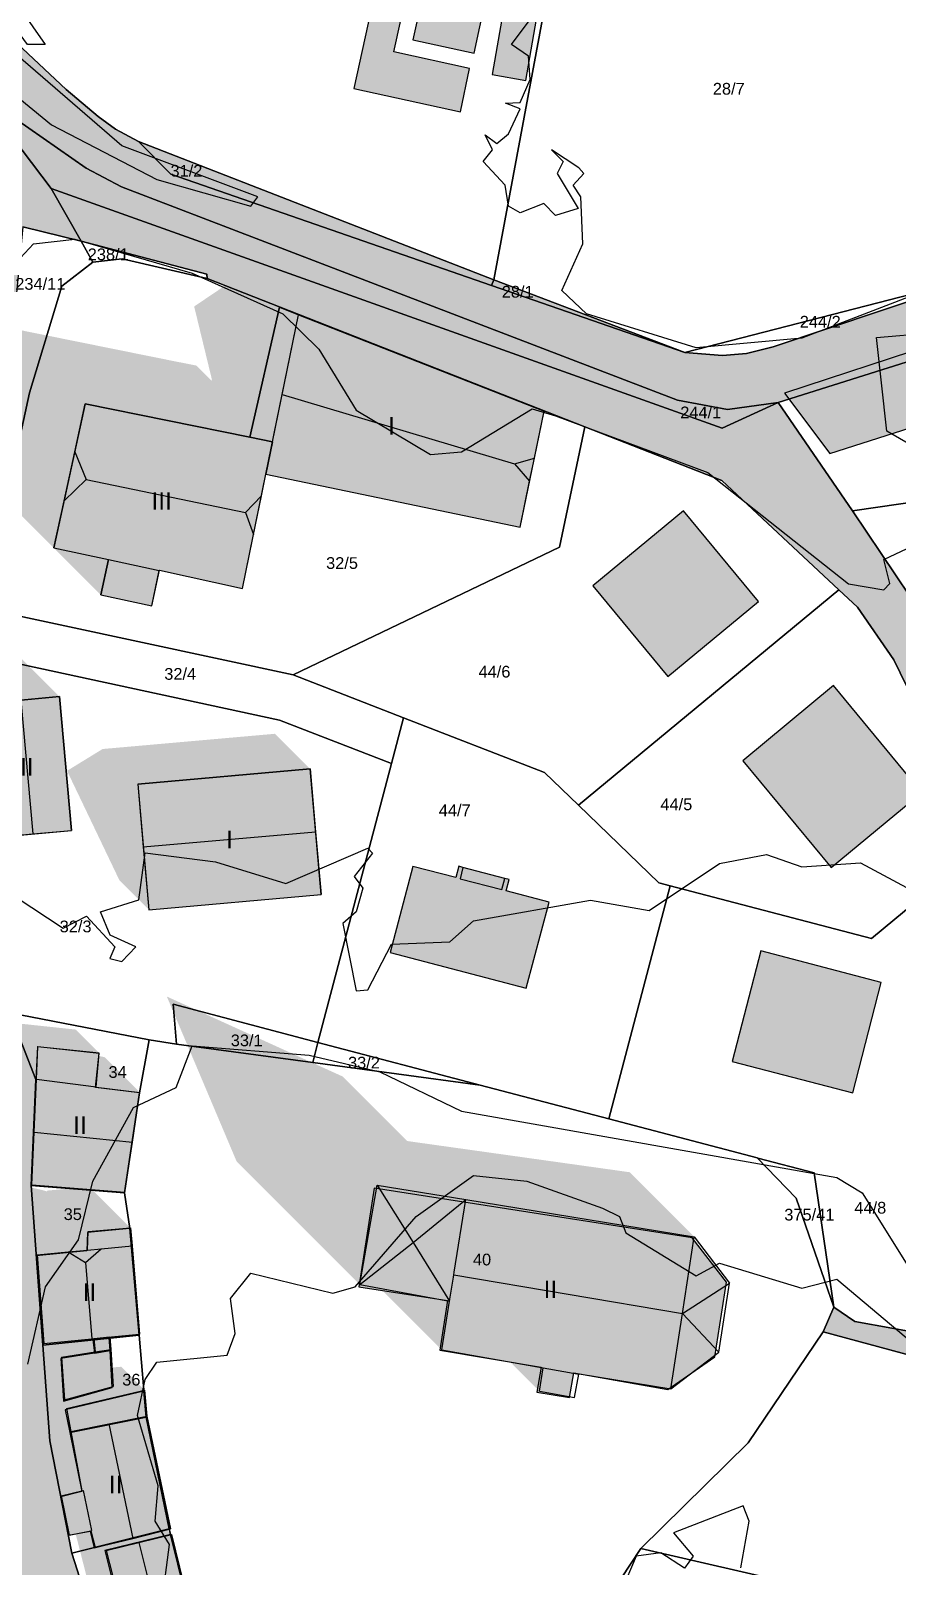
# Model space of a CAD drawing. Header units: millimetres. Extents: x 238 to 3518, y -74 to 2735.
# Drawn here: x 1613.8 to 1687.7, y 1371.4 to 1502.4 of the extents above; entities that cross this region are included whole.
import ezdxf
from ezdxf.enums import TextEntityAlignment as Align

# ---------------------------------------------------------------- set-up
doc = ezdxf.new("R2010")
doc.units = ezdxf.units.MM
for name, color, linetype in [('LP_Flurstueck_bez', 7, 'Continuous'), ('LP_Flurstuecke', 8, 'Continuous'), ('LP_Gebaeude_Dachaufsicht', 9, 'Continuous'), ('LP_Gebaeude_Dachschatten', 253, 'Continuous'), ('LP_Gebaeude_F', 254, 'Continuous'), ('LP_Gebaeude_Geschosszahl', 7, 'Continuous'), ('LP_Gebaeude_Schatten', 7, 'Continuous'), ('LP_Gebaeude_U', 7, 'Continuous'), ('LP_Topographie_Hoehenlinien', 8, 'Continuous'), ('LP_Verkehr_Gewaesser', 150, 'Continuous'), ('LP_Verkehr_Strassen', 9, 'Continuous')]:
    doc.layers.add(name, color=color, linetype=linetype)
doc.styles.get("Standard").update_dxf_attribs({"font": 'arial.ttf'})

msp = doc.modelspace()

# ---------------------------------------------------------------- hatches: boundary and pattern name
at = {"layer": 'LP_Gebaeude_Dachschatten'}
for points in [[(1657.57, 1469.94), (1636.6, 1478.16), (1635.21, 1471.36), (1655.02, 1465.44), (1656.73, 1465.92)], [(1618.51, 1464.1), (1632.09, 1461.27), (1633.44, 1462.69), (1633.83, 1464.56), (1634.39, 1467.32), (1632.47, 1467.7), (1618.41, 1470.54), (1617.53, 1466.47)], [(1618.51, 1464.1), (1617.53, 1466.47), (1616.62, 1462.29)], [(1609.63, 1444.96), (1610.65, 1433.56), (1613.95, 1433.86), (1612.93, 1445.26)], [(1637.6, 1439.4), (1622.9, 1438.1), (1623.37, 1432.74), (1638.07, 1434.04)], [(1619.34, 1412.28), (1619.62, 1415.16), (1614.38, 1415.72), (1614.27, 1412.92)], [(1622.45, 1407.54), (1623.09, 1411.8), (1619.34, 1412.25), (1619.34, 1412.28), (1614.27, 1412.92), (1614.06, 1408.42)], [(1646.38, 1398.98), (1643.32, 1403.88), (1641.83, 1395.41)], [(1646.38, 1398.98), (1650.89, 1402.65), (1643.32, 1403.88)], [(1669.34, 1392.94), (1670.34, 1399.49), (1650.89, 1402.65), (1649.89, 1396.45), (1649.85, 1396.24)], [(1618.44, 1397.28), (1616.97, 1398.2), (1614.31, 1397.94), (1614.89, 1390.37), (1618.98, 1390.77)], [(1618.44, 1397.28), (1619.79, 1398.46), (1618.61, 1398.35), (1616.97, 1398.2)], [(1649.85, 1396.24), (1649.82, 1396.03), (1649.49, 1393.99), (1648.82, 1389.83), (1657.47, 1388.3), (1660.52, 1387.76), (1660.53, 1387.8), (1668.35, 1386.52), (1669.34, 1392.94)], [(1623.68, 1384.17), (1623.48, 1386.39), (1616.81, 1384.83), (1617.2, 1382.86)], [(1620.44, 1383.51), (1617.2, 1382.86), (1618.14, 1377.8), (1618.25, 1377.82), (1618.96, 1374.41), (1618.89, 1374.4), (1619.27, 1372.96), (1622.47, 1373.75)]]:
    msp.add_hatch(color=253, dxfattribs=at).paths.add_polyline_path(points)
at = {"layer": 'LP_Gebaeude_F'}
for points in [[(1641.32, 1497.45), (1650.43, 1495.47), (1651.2, 1499.17), (1644.75, 1500.58), (1646.59, 1508.97), (1643.97, 1509.56)], [(1646.37, 1501.61), (1651.59, 1500.47), (1652.56, 1504.98), (1647.35, 1506.13)], [(1653.13, 1498.66), (1656, 1498.14), (1657.13, 1504.69), (1654.27, 1505.19)], [(1632.47, 1467.7), (1634.39, 1467.32), (1633.83, 1464.56), (1655.5, 1460.03), (1657.57, 1469.94), (1634.98, 1478.8)], [(1678.06, 1471.47), (1681.91, 1466.32), (1692.25, 1469.62), (1690.87, 1474.95), (1690.69, 1475.63)], [(1615.75, 1458.26), (1620.4, 1457.26), (1619.75, 1454.25), (1624.09, 1453.32), (1624.74, 1456.37), (1631.84, 1454.8), (1633.83, 1464.56), (1634.39, 1467.32), (1632.47, 1467.7), (1618.41, 1470.54)], [(1661.71, 1455.02), (1668.11, 1447.29), (1675.84, 1453.69), (1669.43, 1461.42)], [(1609.63, 1444.96), (1610.65, 1433.56), (1617.24, 1434.16), (1616.23, 1445.57)], [(1674.49, 1440.1), (1682.03, 1430.99), (1689.76, 1437.39), (1682.22, 1446.51)], [(1622.9, 1438.1), (1623.84, 1427.39), (1638.54, 1428.69), (1637.6, 1439.4)], [(1644.43, 1423.75), (1656.03, 1420.69), (1657.97, 1428.04), (1654.31, 1429), (1654.57, 1429.97), (1654.21, 1430.06), (1650.63, 1431), (1650.27, 1431.1), (1650.02, 1430.13), (1646.37, 1431.09)], [(1650.38, 1430.03), (1653.96, 1429.1), (1654.21, 1430.06), (1650.63, 1431)], [(1673.58, 1414.45), (1683.87, 1411.76), (1686.31, 1421.19), (1676.03, 1423.87)], [(1613.81, 1403.85), (1621.76, 1403.22), (1623.05, 1411.77), (1619.29, 1412.22), (1619.6, 1415.14), (1614.34, 1415.69), (1614.22, 1412.89)], [(1641.75, 1395.22), (1649.32, 1394.03), (1648.66, 1389.82), (1657.3, 1388.35), (1656.94, 1386.23), (1659.72, 1385.76), (1660.09, 1387.88), (1668.11, 1386.46), (1672.1, 1389.23), (1673.1, 1395.6), (1670.17, 1399.38), (1643.07, 1403.63)], [(1614.25, 1397.86), (1614.8, 1390.23), (1619.08, 1390.7), (1619.2, 1389.56), (1620.54, 1389.78), (1620.45, 1390.86), (1623.01, 1391.09), (1622.21, 1400.18), (1618.6, 1399.86), (1618.56, 1398.28)], [(1616.33, 1389.1), (1616.57, 1385.45), (1620.72, 1386.63), (1620.54, 1389.78), (1619.2, 1389.56)], [(1616.71, 1384.72), (1617.11, 1382.77), (1623.63, 1384.1), (1623.43, 1386.31)], [(1616.34, 1377.3), (1617, 1374.01), (1618.83, 1374.37), (1619.18, 1372.95), (1625.58, 1374.55), (1623.63, 1384.1), (1617.11, 1382.77), (1618.14, 1377.74)], [(1619.33, 1366.12), (1619.69, 1364.91), (1619.93, 1364.99), (1621.59, 1360.95), (1628.22, 1363.83), (1625.69, 1374.09), (1620.1, 1372.71), (1621.59, 1366.67)]]:
    msp.add_hatch(color=254, dxfattribs=at).paths.add_polyline_path(points)
at = {"layer": 'LP_Gebaeude_Schatten'}
for points in [[(1625.97, 1474.2), (1627.89, 1473.82), (1629.2, 1472.51), (1629.22, 1472.64), (1627.71, 1478.86), (1630.64, 1480.84), (1630.98, 1482.8), (1632.6, 1482.16), (1653.57, 1473.94), (1657.57, 1469.94), (1636.6, 1478.16), (1634.98, 1478.8), (1632.47, 1467.7), (1618.41, 1470.54), (1617.53, 1466.47), (1616.62, 1462.29), (1615.75, 1458.26), (1620.4, 1457.26), (1619.75, 1454.25), (1613.75, 1460.25), (1613.75, 1460.26), (1609.25, 1464.76), (1607.62, 1471.29), (1608.53, 1475.47), (1611.91, 1477.04), (1625.97, 1474.2)], [(1616.23, 1445.57), (1609.63, 1444.96), (1610.65, 1433.56), (1606.65, 1437.56), (1605.13, 1449.46), (1606.43, 1451.76), (1611.73, 1450.07), (1616.23, 1445.57)], [(1616.87, 1439.24), (1619.9, 1441.1), (1634.6, 1442.4), (1637.6, 1439.4), (1622.9, 1438.1), (1623.84, 1427.39), (1621.34, 1429.89), (1616.87, 1439.24)], [(1625.38, 1419.98), (1640.39, 1413.15), (1645.89, 1407.65), (1664.84, 1404.99), (1670.34, 1399.49), (1650.89, 1402.65), (1643.32, 1403.88), (1641.83, 1395.41), (1631.33, 1405.91), (1625.38, 1419.98)], [(1607.56, 1414.92), (1610.77, 1416.42), (1611.52, 1416.33), (1612.38, 1417.72), (1617.62, 1417.16), (1619.62, 1415.16), (1614.38, 1415.72), (1614.27, 1412.92), (1614.06, 1408.42), (1613.86, 1403.91), (1610.36, 1407.41), (1607.56, 1414.92)], [(1623.09, 1411.8), (1619.34, 1412.25), (1619.34, 1412.28), (1619.6, 1414.91), (1620.09, 1414.8), (1623.09, 1411.8)], [(1614.79, 1403.46), (1615.15, 1403.35), (1615.16, 1403.42), (1617.42, 1403.62), (1619.02, 1403.5), (1622.27, 1400.25), (1618.66, 1399.92), (1618.61, 1398.35), (1616.97, 1398.2), (1614.31, 1397.94), (1614.89, 1390.37), (1618.98, 1390.77), (1619.15, 1390.79), (1619.26, 1389.66), (1616.41, 1389.21), (1616.65, 1385.58), (1620.79, 1386.72), (1620.7, 1388.33), (1621.48, 1388.39), (1623.48, 1386.39), (1616.81, 1384.83), (1617.2, 1382.86), (1618.14, 1377.8), (1618.14, 1377.8), (1616.38, 1377.37), (1617.06, 1374.03), (1613.56, 1377.53), (1612.88, 1380.87), (1614.64, 1381.3), (1614.64, 1381.3), (1613.7, 1386.36), (1613.86, 1388.92), (1612.6, 1392.66), (1611.39, 1393.87), (1610.81, 1401.44), (1611.47, 1403.7), (1613.11, 1403.85), (1614.79, 1403.46)], [(1649.49, 1393.99), (1649.85, 1396.24), (1650.89, 1402.65), (1649.85, 1396.24), (1649.49, 1393.99)], [(1643.73, 1395.06), (1649.49, 1393.99), (1648.82, 1389.83), (1643.82, 1394.83), (1643.73, 1395.06)], [(1657.47, 1388.3), (1657.16, 1386.3), (1654.67, 1388.79), (1657.47, 1388.3)], [(1620.2, 1372.7), (1621.77, 1366.58), (1619.67, 1366.08), (1619.52, 1366.04), (1619.94, 1364.8), (1620.16, 1364.88), (1621.85, 1360.78), (1623.11, 1361.35), (1627.2, 1363.22), (1628, 1362.42), (1624.99, 1360.99), (1621.97, 1359.56), (1626.71, 1349.37), (1629.95, 1345.59), (1627.45, 1348.09), (1624.21, 1351.87), (1624.45, 1351.93), (1619.97, 1361.56), (1620.22, 1362.4), (1618.85, 1363.78), (1617.38, 1367.35), (1616.94, 1367.8), (1616.52, 1369.04), (1616.67, 1369.08), (1618.77, 1369.58), (1617.6, 1374.14), (1618.89, 1374.4), (1619.27, 1372.96), (1622.47, 1373.75), (1625.4, 1374.48), (1625.79, 1374.09), (1620.2, 1372.7)]]:
    msp.add_hatch(color=7, dxfattribs=at).paths.add_polyline_path(points)
at = {"layer": 'LP_Verkehr_Gewaesser'}
msp.add_hatch(color=150, dxfattribs=at).paths.add_polyline_path([(1581.32, 1526.37), (1603.13, 1503.81), (1608.32, 1498.45), (1612.38, 1494.93), (1618.49, 1490.66), (1621.51, 1489.08), (1668.93, 1470.88), (1673.2, 1470.06), (1677.52, 1470.67), (1698.88, 1477.42), (1698.71, 1478.02), (1710.62, 1478.13), (1715.56, 1477.62), (1724.43, 1474.14), (1727.69, 1473.07), (1733.46, 1472.73), (1733.48, 1472.16), (1733.68, 1472.19), (1759.01, 1475.94), (1786.96, 1473.98), (1787.75, 1474.34), (1788.73, 1474.71), (1792.72, 1476.57), (1808.76, 1490.69), (1808.31, 1491.27), (1819.2, 1499.75), (1818.02, 1503.43), (1814.07, 1501.08), (1807.6, 1495.84), (1795.59, 1484.02), (1794.06, 1482.81), (1790.18, 1480.63), (1790.08, 1481.8), (1784.59, 1481.13), (1781.52, 1480.94), (1757.96, 1480.28), (1749.53, 1479), (1736.86, 1477.07), (1732.36, 1476.67), (1728.67, 1477.36), (1714.95, 1482.17), (1712.53, 1482.76), (1707.52, 1482.84), (1699.47, 1482.43), (1697.53, 1482.14), (1695.57, 1481.61), (1677.1, 1475.41), (1674.8, 1474.84), (1672.76, 1474.67), (1669.55, 1474.94), (1653.27, 1481.14), (1622.95, 1492.95), (1621.01, 1493.99), (1619.52, 1495.08), (1616.8, 1497.37), (1613.06, 1500.88), (1606.34, 1507.6), (1584.51, 1529.67), (1584.4, 1529.55)])
at = {"layer": 'LP_Verkehr_Strassen'}
for points in [[(1561.5, 1507.04), (1577.05, 1501.42), (1576.98, 1501.16), (1582.57, 1492.95), (1585.15, 1496.51), (1601.43, 1485.54), (1602.77, 1483.79), (1603.22, 1481.87), (1601.11, 1473.16), (1600.14, 1469.17), (1598.25, 1460.77), (1599.33, 1453.77), (1605.72, 1412.38), (1607.77, 1399.06), (1609.3, 1389.16), (1610.77, 1379.6), (1613.34, 1369.06), (1613.57, 1368.1), (1617.6, 1353.87), (1623.69, 1343.97), (1629.63, 1342.26), (1626.6, 1349.59), (1621.22, 1360.81), (1619.69, 1364.91), (1617.29, 1372.49), (1615.4, 1382.08), (1614.8, 1390.23), (1613.81, 1403.85), (1614.22, 1412.89), (1612, 1418.6), (1609.63, 1444.96), (1609.84, 1448.99), (1610.04, 1453.04), (1610.07, 1453.65), (1610.2, 1455.61), (1613.1, 1485.65), (1618.07, 1484.42), (1615.52, 1488.93), (1613.04, 1492.21), (1611.72, 1491.38), (1609.71, 1491.47), (1604.93, 1493.07), (1598.9, 1496.7), (1590.26, 1502.78), (1578.05, 1513.26), (1573.76, 1518.77), (1567.45, 1512.73)], [(1608.32, 1498.45), (1613.04, 1492.21), (1615.52, 1488.93), (1618.07, 1484.42), (1628.79, 1481.61), (1628.81, 1481.25), (1661.02, 1468.6), (1672.71, 1464), (1682.68, 1454.68), (1684.27, 1453.2), (1687.38, 1448.72), (1690.67, 1441.95), (1690.27, 1434.99), (1694.92, 1432.74), (1698.88, 1430.83), (1702.43, 1426.03), (1709.89, 1415.97), (1716.67, 1406.39), (1718.17, 1402.89), (1717.17, 1400.15), (1708.06, 1393.79), (1705.75, 1392.69), (1697.38, 1389.87), (1693.52, 1390.55), (1684.04, 1392.24), (1682.27, 1393.47), (1681.35, 1391.38), (1691.97, 1388.49), (1695.93, 1388.02), (1703.18, 1389.84), (1717.14, 1395.44), (1739.87, 1404.55), (1748.42, 1410.49), (1759.47, 1416.06), (1764.22, 1420.72), (1767.68, 1423.67), (1804.16, 1427.75), (1815.99, 1431.07), (1816.43, 1434.56), (1815.12, 1432.94), (1813.23, 1432.02), (1807.24, 1430.33), (1802.78, 1429.16), (1768.11, 1425.82), (1766.01, 1424.61), (1762.6, 1421.52), (1758.48, 1417.3), (1729.96, 1404.31), (1727.49, 1403.81), (1723.06, 1403.39), (1713.07, 1418.1), (1701.86, 1434.61), (1693.63, 1446.85), (1683.86, 1461.41), (1677.52, 1470.67), (1673.2, 1470.06), (1668.93, 1470.88), (1621.51, 1489.08), (1618.49, 1490.66), (1612.38, 1494.93)]]:
    msp.add_hatch(color=9, dxfattribs=at).paths.add_polyline_path(points)

# ---------------------------------------------------------------- linework, layer by layer
at = {"layer": 'LP_Flurstuecke', "color": 8}
for points in [[(1606.34, 1507.6), (1613.06, 1500.88), (1616.8, 1497.37), (1619.52, 1495.08), (1621.01, 1493.99), (1622.95, 1492.95), (1653.27, 1481.14), (1659.47, 1514.4), (1661.36, 1519.92), (1664.3, 1533.44), (1664.51, 1534.16), (1665.88, 1543.56), (1628.76, 1550.31), (1606.8, 1508.48)], [(1653.27, 1481.14), (1669.55, 1474.94), (1688.88, 1479.91), (1693.1, 1523.23), (1690.11, 1523.52), (1690.28, 1525.32), (1687.43, 1525.58), (1684.53, 1525.85), (1685.96, 1541.66), (1665.88, 1543.56), (1664.51, 1534.16), (1664.3, 1533.44), (1661.36, 1519.92), (1659.47, 1514.4)], [(1608.32, 1498.45), (1613.04, 1492.21), (1615.52, 1488.93), (1672.73, 1468.48), (1677.52, 1470.67), (1673.2, 1470.06), (1668.93, 1470.88), (1621.51, 1489.08), (1618.49, 1490.66), (1612.38, 1494.93)], [(1622.95, 1492.95), (1625.73, 1490.16), (1653.08, 1480.66), (1653.27, 1481.14)], [(1610.2, 1455.61), (1613.67, 1471.5), (1616.42, 1480.6), (1619.08, 1482.64), (1618.07, 1484.42), (1613.1, 1485.65)], [(1618.07, 1484.42), (1619.08, 1482.64), (1621.56, 1482.94), (1628.81, 1481.25), (1628.79, 1481.61)], [(1610.04, 1453.04), (1636.15, 1447.42), (1658.87, 1458.31), (1661.02, 1468.6), (1628.81, 1481.25), (1621.56, 1482.94), (1619.08, 1482.64), (1616.42, 1480.6), (1613.67, 1471.5), (1610.2, 1455.61), (1610.07, 1453.65)], [(1653.08, 1480.66), (1669.55, 1474.94), (1653.27, 1481.14)], [(1669.55, 1474.94), (1672.76, 1474.67), (1674.8, 1474.84), (1677.1, 1475.41), (1695.57, 1481.61), (1688.88, 1479.91)], [(1636.15, 1447.42), (1645.56, 1443.77), (1657.58, 1439.11), (1660.49, 1436.3), (1682.68, 1454.68), (1672.71, 1464), (1661.02, 1468.6), (1658.87, 1458.31)], [(1683.86, 1461.41), (1693.63, 1446.85), (1701.86, 1434.61), (1713.7, 1436.68), (1708.6, 1444.33), (1708.44, 1444.23), (1705.9, 1448.05), (1706.85, 1448.68), (1703.54, 1453.42), (1700.65, 1457.66), (1696.78, 1463.31), (1696.01, 1463.19)], [(1660.49, 1436.3), (1667.35, 1429.68), (1668.29, 1429.43), (1685.48, 1424.93), (1694.92, 1432.74), (1690.27, 1434.99), (1690.67, 1441.95), (1687.38, 1448.72), (1684.27, 1453.2), (1682.68, 1454.68)], [(1609.84, 1448.99), (1635, 1443.57), (1644.54, 1439.87), (1645.56, 1443.77), (1636.15, 1447.42), (1610.04, 1453.04)], [(1609.63, 1444.96), (1612, 1418.6), (1623.86, 1416.29), (1626.2, 1415.92), (1625.93, 1419.32), (1638.27, 1416.07), (1644.54, 1439.87), (1635, 1443.57), (1609.84, 1448.99)], [(1638.27, 1416.07), (1652.1, 1412.43), (1663.06, 1409.54), (1668.29, 1429.43), (1667.35, 1429.68), (1660.49, 1436.3), (1657.58, 1439.11), (1645.56, 1443.77), (1644.54, 1439.87)], [(1663.06, 1409.54), (1675.72, 1406.21), (1675.77, 1406.2), (1680.58, 1404.93), (1682.27, 1393.47), (1684.04, 1392.24), (1693.52, 1390.55), (1688.93, 1414.86), (1702.43, 1426.03), (1698.88, 1430.83), (1694.92, 1432.74), (1685.48, 1424.93), (1668.29, 1429.43)], [(1625.93, 1419.32), (1626.2, 1415.92), (1637.82, 1414.35), (1638.27, 1416.07)], [(1612, 1418.6), (1614.22, 1412.89), (1613.81, 1403.85), (1621.76, 1403.22), (1623.05, 1411.77), (1623.86, 1416.29)], [(1621.76, 1403.22), (1622.21, 1400.18), (1623.01, 1391.09), (1623.63, 1384.1), (1625.58, 1374.55), (1628.22, 1363.83), (1635.09, 1350.8), (1645, 1340.38), (1645.57, 1341.39), (1650.91, 1350.26), (1665.8, 1372.88), (1674.95, 1381.89), (1681.35, 1391.38), (1682.27, 1393.47), (1679.06, 1402.79), (1675.72, 1406.21), (1663.06, 1409.54), (1652.1, 1412.43), (1637.82, 1414.35), (1626.2, 1415.92), (1623.86, 1416.29), (1623.05, 1411.77)], [(1637.82, 1414.35), (1652.1, 1412.43), (1638.27, 1416.07)], [(1675.72, 1406.21), (1679.06, 1402.79), (1682.27, 1393.47), (1680.58, 1404.93), (1675.77, 1406.2)], [(1613.81, 1403.85), (1614.8, 1390.23), (1623.01, 1391.09), (1622.21, 1400.18), (1621.76, 1403.22)], [(1641.75, 1395.22), (1649.32, 1394.03), (1648.66, 1389.82), (1657.3, 1388.35), (1656.94, 1386.23), (1659.72, 1385.76), (1660.09, 1387.88), (1668.11, 1386.46), (1672.1, 1389.23), (1673.1, 1395.6), (1670.17, 1399.38), (1643.07, 1403.63)], [(1665.8, 1372.88), (1679.51, 1369.72), (1716.43, 1361.21), (1717.14, 1395.03), (1717.14, 1395.44), (1703.18, 1389.84), (1695.93, 1388.02), (1691.97, 1388.49), (1681.35, 1391.38), (1674.95, 1381.89)], [(1614.8, 1390.23), (1615.4, 1382.08), (1617.29, 1372.49), (1625.58, 1374.55), (1623.63, 1384.1), (1623.01, 1391.09)], [(1617.29, 1372.49), (1619.69, 1364.91), (1621.22, 1360.81), (1628.22, 1363.83), (1625.58, 1374.55)], [(1644.09, 1338.1), (1646.94, 1337.35), (1646.85, 1336.89), (1659.37, 1332.77), (1667.27, 1330.32), (1679.51, 1369.72), (1665.8, 1372.88), (1650.91, 1350.26), (1645.57, 1341.39), (1645, 1340.38)]]:
    msp.add_lwpolyline(points, close=True, dxfattribs=at)
for points in [[(1749.53, 1479), (1736.86, 1477.07), (1732.36, 1476.67), (1728.67, 1477.36), (1714.95, 1482.17), (1712.53, 1482.76), (1707.52, 1482.84), (1699.47, 1482.43), (1697.53, 1482.14), (1695.57, 1481.61), (1677.1, 1475.41), (1674.8, 1474.84), (1672.76, 1474.67), (1669.55, 1474.94), (1653.08, 1480.66), (1625.73, 1490.16), (1622.95, 1492.95), (1621.01, 1493.99), (1619.52, 1495.08), (1616.8, 1497.37), (1613.06, 1500.88), (1606.34, 1507.6)], [(1603.13, 1503.81), (1608.32, 1498.45), (1612.38, 1494.93), (1618.49, 1490.66), (1621.51, 1489.08), (1668.93, 1470.88), (1673.2, 1470.06), (1677.52, 1470.67), (1698.88, 1477.42), (1698.71, 1478.02), (1710.62, 1478.13), (1715.56, 1477.62), (1724.43, 1474.14), (1727.69, 1473.07), (1733.46, 1472.73), (1733.48, 1472.16), (1745.4, 1475.2), (1759.01, 1475.94)], [(1613.1, 1485.65), (1618.07, 1484.42), (1615.52, 1488.93), (1613.04, 1492.21)], [(1693.63, 1446.85), (1683.86, 1461.41), (1677.52, 1470.67), (1672.73, 1468.48), (1615.52, 1488.93), (1618.07, 1484.42), (1628.79, 1481.61), (1628.81, 1481.25), (1661.02, 1468.6), (1672.71, 1464), (1682.68, 1454.68), (1684.27, 1453.2), (1687.38, 1448.72), (1690.67, 1441.95)], [(1759.01, 1475.94), (1733.68, 1472.19), (1733.48, 1472.16), (1733.46, 1472.73), (1727.69, 1473.07), (1724.43, 1474.14), (1715.56, 1477.62), (1710.62, 1478.13), (1698.71, 1478.02), (1698.88, 1477.42), (1677.52, 1470.67), (1683.86, 1461.41), (1696.01, 1463.19), (1696.78, 1463.31), (1700.65, 1457.66), (1703.54, 1453.42), (1706.85, 1448.68), (1705.9, 1448.05), (1708.44, 1444.23), (1708.6, 1444.33), (1713.7, 1436.68), (1757.65, 1444.35)], [(1613.57, 1368.1), (1617.6, 1353.87), (1623.69, 1343.97), (1629.63, 1342.26), (1644.09, 1338.1), (1645, 1340.38), (1635.09, 1350.8), (1633.75, 1349.23), (1629.67, 1345.74), (1626.6, 1349.59), (1621.22, 1360.81), (1619.69, 1364.91), (1617.29, 1372.49), (1615.4, 1382.08), (1614.8, 1390.23), (1613.81, 1403.85), (1614.22, 1412.89), (1612, 1418.6)], [(1758.48, 1417.3), (1729.96, 1404.31), (1727.49, 1403.81), (1723.06, 1403.39), (1717.17, 1400.15), (1708.06, 1393.79), (1705.75, 1392.69), (1697.38, 1389.87), (1693.52, 1390.55), (1684.04, 1392.24), (1682.27, 1393.47), (1681.35, 1391.38), (1691.97, 1388.49), (1695.93, 1388.02), (1703.18, 1389.84), (1717.14, 1395.44), (1739.87, 1404.55), (1748.42, 1410.49)]]:
    msp.add_lwpolyline(points, dxfattribs=at)
at = {"layer": 'LP_Gebaeude_Dachaufsicht', "color": 9}
for p, q in [((1632.47, 1467.7, 74.35), (1634.98, 1478.8, 74.35)), ((1634.39, 1467.32, 74.35), (1636.6, 1478.16, 74.35)), ((1634.98, 1478.8, 74.35), (1636.6, 1478.16, 74.35)), ((1635.21, 1471.36, 80.12), (1636.6, 1478.16, 74.35)), ((1636.6, 1478.16, 74.35), (1657.57, 1469.94, 74.35)), ((1617.53, 1466.47, 81.66), (1618.41, 1470.54, 78.43)), ((1618.41, 1470.54, 78.43), (1632.47, 1467.7, 78.43)), ((1633.83, 1464.56, 74.35), (1635.21, 1471.36, 80.12)), ((1635.21, 1471.36, 80.12), (1655.02, 1465.44, 80.12)), ((1656.73, 1465.92, 79.04), (1657.57, 1469.94, 74.35)), ((1632.47, 1467.7, 78.43), (1634.39, 1467.32, 78.43)), ((1632.47, 1467.7, 74.35), (1634.39, 1467.32, 74.35)), ((1616.62, 1462.29, 81.62), (1617.53, 1466.47, 81.66)), ((1617.53, 1466.47, 81.66), (1618.51, 1464.1, 83.3)), ((1633.83, 1464.56, 80.58), (1634.39, 1467.32, 78.43)), ((1655.02, 1465.44, 80.12), (1656.73, 1465.92, 79.04)), ((1655.02, 1465.44, 80.12), (1656.32, 1463.95, 78.92)), ((1656.32, 1463.95, 78.92), (1656.73, 1465.92, 79.04)), ((1616.62, 1462.29, 81.62), (1618.51, 1464.1, 83.3)), ((1618.51, 1464.1, 83.3), (1632.09, 1461.27, 83.3)), ((1633.44, 1462.69, 82.03), (1633.83, 1464.56, 80.58)), ((1633.83, 1464.56, 74.35), (1655.5, 1460.03, 74.35)), ((1655.5, 1460.03, 74.35), (1656.32, 1463.95, 78.92)), ((1615.75, 1458.26, 78.43), (1616.62, 1462.29, 81.62)), ((1632.09, 1461.27, 83.3), (1633.44, 1462.69, 82.03)), ((1632.77, 1459.4, 82.01), (1633.44, 1462.69, 82.03)), ((1632.09, 1461.27, 83.3), (1632.77, 1459.4, 82.01)), ((1631.84, 1454.8, 78.43), (1632.77, 1459.4, 82.01)), ((1615.75, 1458.26, 78.43), (1620.4, 1457.26, 78.43)), ((1619.75, 1454.25, 78.43), (1620.4, 1457.26, 78.43)), ((1620.4, 1457.26, 78.43), (1620.4, 1457.26, 78.43)), ((1620.4, 1457.26, 78.43), (1620.4, 1457.26, 78.43)), ((1620.4, 1457.26, 78.43), (1624.73, 1456.33, 78.43)), ((1624.09, 1453.32, 78.43), (1624.73, 1456.33, 78.43)), ((1624.73, 1456.33, 78.43), (1624.74, 1456.37, 78.47)), ((1624.74, 1456.37, 78.47), (1631.84, 1454.8, 78.43)), ((1619.75, 1454.25, 78.43), (1624.09, 1453.32, 78.43)), ((1612.93, 1445.26, 78.55), (1616.23, 1445.57, 75.62)), ((1612.93, 1445.26, 78.55), (1613.95, 1433.86, 78.55)), ((1616.23, 1445.57, 75.62), (1617.24, 1434.16, 75.62)), ((1622.9, 1438.1, 73.7), (1637.6, 1439.4, 73.7)), ((1637.6, 1439.4, 73.7), (1638.07, 1434.04, 78.55)), ((1622.9, 1438.1, 73.7), (1623.37, 1432.74, 78.55)), ((1610.65, 1433.56, 75.62), (1613.95, 1433.86, 78.55)), ((1613.95, 1433.86, 78.55), (1617.24, 1434.16, 75.62)), ((1623.37, 1432.74, 78.55), (1638.07, 1434.04, 78.55)), ((1638.07, 1434.04, 78.55), (1638.54, 1428.69, 73.7)), ((1623.37, 1432.74, 78.55), (1623.84, 1427.39, 73.7)), ((1623.84, 1427.39, 73.7), (1638.54, 1428.69, 73.7)), ((1614.27, 1412.92, 74.4), (1614.38, 1415.72, 73.15)), ((1614.38, 1415.72, 73.15), (1619.62, 1415.16, 73.15)), ((1619.34, 1412.28, 74.45), (1619.62, 1415.16, 73.15)), ((1614.06, 1408.42, 79.7), (1614.27, 1412.92, 75.36)), ((1614.27, 1412.92, 75.36), (1619.34, 1412.28, 75.36)), ((1614.27, 1412.92, 74.4), (1619.34, 1412.28, 74.45)), ((1619.34, 1412.25, 75.39), (1619.34, 1412.28, 75.36)), ((1619.34, 1412.25, 75.39), (1623.09, 1411.8, 75.36)), ((1622.45, 1407.54, 79.7), (1623.09, 1411.8, 75.36)), ((1613.86, 1403.91, 75.36), (1614.06, 1408.42, 79.7)), ((1614.06, 1408.42, 79.7), (1622.45, 1407.54, 79.7)), ((1621.81, 1403.28, 75.36), (1622.45, 1407.54, 79.7)), ((1613.86, 1403.91, 75.36), (1621.81, 1403.28, 75.36)), ((1641.83, 1395.41, 86.59), (1643.32, 1403.88, 86.59)), ((1643.32, 1403.88, 86.59), (1646.38, 1398.98, 100.03)), ((1643.32, 1403.88, 86.59), (1650.89, 1402.65, 86.59)), ((1646.38, 1398.98, 100.03), (1650.89, 1402.65, 86.59)), ((1649.89, 1396.45, 86.59), (1650.89, 1402.65, 86.59)), ((1649.89, 1396.45, 86.59), (1650.89, 1402.65, 79.3)), ((1650.89, 1402.65, 79.3), (1670.34, 1399.49, 79.3)), ((1618.61, 1398.35, 76.06), (1618.66, 1399.92, 76.06)), ((1618.66, 1399.92, 76.06), (1622.27, 1400.25, 76.06)), ((1622.27, 1400.25, 76.06), (1622.41, 1398.71, 76.06)), ((1669.34, 1392.94, 86.32), (1670.34, 1399.49, 79.3)), ((1669.34, 1392.94, 86.84), (1670.34, 1399.49, 79.3)), ((1670.34, 1399.49, 79.3), (1673.37, 1395.53, 79.3)), ((1614.31, 1397.94, 76.06), (1616.97, 1398.2, 78.31)), ((1616.97, 1398.2, 78.31), (1618.61, 1398.35, 78.29)), ((1616.97, 1398.2, 78.31), (1618.44, 1397.28, 79.49)), ((1618.44, 1397.28, 79.49), (1619.79, 1398.46, 78.27)), ((1618.61, 1398.35, 76.06), (1619.79, 1398.46, 76.06)), ((1618.61, 1398.35, 78.29), (1619.79, 1398.46, 78.27)), ((1619.79, 1398.46, 78.27), (1622.41, 1398.71, 76.06)), ((1619.79, 1398.46, 76.06), (1622.41, 1398.71, 76.06)), ((1622.41, 1398.71, 76.06), (1623.06, 1391.18, 76.06)), ((1641.83, 1395.41, 86.59), (1646.38, 1398.98, 100.03)), ((1646.38, 1398.98, 100.03), (1649.49, 1393.99, 86.59)), ((1614.31, 1397.94, 76.06), (1614.89, 1390.37, 76.06)), ((1618.44, 1397.28, 79.49), (1618.98, 1390.77, 79.49)), ((1649.49, 1393.99, 86.59), (1649.82, 1396.03, 86.59)), ((1649.49, 1393.99, 84.2), (1649.82, 1396.03, 86.59)), ((1649.82, 1396.03, 86.59), (1649.85, 1396.24, 86.59)), ((1649.82, 1396.03, 86.59), (1649.85, 1396.24, 86.84)), ((1649.85, 1396.24, 86.59), (1649.89, 1396.45, 86.59)), ((1649.85, 1396.24, 86.84), (1649.89, 1396.45, 86.59)), ((1649.85, 1396.24, 86.84), (1669.34, 1392.94, 86.84)), ((1669.34, 1392.94, 86.32), (1673.37, 1395.53, 79.3)), ((1672.45, 1389.63, 79.3), (1673.37, 1395.53, 79.3)), ((1641.83, 1395.41, 86.59), (1649.49, 1393.99, 86.59)), ((1648.82, 1389.83, 79.3), (1649.49, 1393.99, 84.2)), ((1668.35, 1386.52, 79.46), (1669.34, 1392.94, 86.84)), ((1668.35, 1386.52, 79.45), (1669.34, 1392.94, 86.32)), ((1669.34, 1392.94, 86.32), (1672.45, 1389.63, 79.3)), ((1614.89, 1390.37, 76.06), (1618.98, 1390.77, 79.49)), ((1618.98, 1390.77, 79.49), (1619.15, 1390.79, 79.34)), ((1619.15, 1390.79, 79.34), (1623.06, 1391.18, 76.06)), ((1619.15, 1390.79, 76.06), (1620.51, 1390.93, 76.06)), ((1619.15, 1390.79, 76.06), (1619.26, 1389.66, 76.06)), ((1620.51, 1390.93, 76.06), (1620.61, 1389.87, 76.06)), ((1616.41, 1389.21, 76.73), (1619.26, 1389.66, 76.73)), ((1616.41, 1389.21, 76.73), (1616.65, 1385.58, 74.92)), ((1619.26, 1389.66, 76.73), (1620.61, 1389.87, 76.73)), ((1619.26, 1389.66, 76.06), (1620.61, 1389.87, 76.06)), ((1620.61, 1389.87, 76.73), (1620.79, 1386.72, 75.16)), ((1648.82, 1389.83, 79.3), (1657.47, 1388.3, 79.3)), ((1668.35, 1386.52, 79.45), (1672.45, 1389.63, 79.3)), ((1657.16, 1386.3, 79.3), (1657.47, 1388.3, 79.3)), ((1657.47, 1388.3, 79.3), (1660.52, 1387.76, 79.3)), ((1660.14, 1385.76, 79.3), (1660.52, 1387.76, 79.3)), ((1660.52, 1387.76, 79.3), (1660.53, 1387.8, 79.35)), ((1660.53, 1387.8, 79.35), (1668.35, 1386.52, 79.46)), ((1616.65, 1385.58, 74.92), (1620.79, 1386.72, 75.16)), ((1616.81, 1384.83, 75.15), (1623.48, 1386.39, 75.05)), ((1623.48, 1386.39, 75.05), (1623.68, 1384.17, 76.19)), ((1657.16, 1386.3, 79.3), (1660.14, 1385.76, 79.3)), ((1616.81, 1384.83, 75.15), (1617.2, 1382.86, 76.19)), ((1617.2, 1382.86, 76.19), (1623.68, 1384.17, 76.19)), ((1620.44, 1383.51, 80.63), (1623.68, 1384.17, 76.46)), ((1623.68, 1384.17, 76.46), (1625.68, 1374.55, 76.46)), ((1617.2, 1382.86, 76.46), (1620.44, 1383.51, 80.63)), ((1617.2, 1382.86, 76.46), (1618.14, 1377.8, 76.32)), ((1620.44, 1383.51, 80.63), (1622.47, 1373.75, 80.63)), ((1616.38, 1377.37, 76.46), (1618.14, 1377.8, 76.46)), ((1616.38, 1377.37, 76.46), (1617.06, 1374.03, 76.46)), ((1618.14, 1377.8, 76.32), (1618.25, 1377.82, 76.46)), ((1618.14, 1377.8, 76.46), (1618.25, 1377.82, 76.46)), ((1618.14, 1377.8, 76.46), (1618.14, 1377.8, 76.46)), ((1618.25, 1377.82, 76.46), (1618.96, 1374.41, 76.46)), ((1622.47, 1373.75, 80.63), (1625.68, 1374.55, 76.46)), ((1617.06, 1374.03, 76.46), (1618.89, 1374.4, 76.46)), ((1618.89, 1374.4, 76.37), (1618.96, 1374.41, 76.46)), ((1618.89, 1374.4, 76.46), (1618.96, 1374.41, 76.46)), ((1618.89, 1374.4, 76.37), (1619.27, 1372.96, 76.46)), ((1619.27, 1372.96, 76.46), (1622.47, 1373.75, 80.63)), ((1620.2, 1372.7, 76.06), (1623, 1373.39, 79.16)), ((1623, 1373.39, 79.16), (1625.79, 1374.09, 76.06)), ((1623, 1373.39, 79.16), (1625.71, 1362.53, 79.16)), ((1625.79, 1374.09, 76.06), (1628.31, 1363.72, 76.06)), ((1620.2, 1372.7, 76.06), (1621.77, 1366.58, 76.06))]:
    msp.add_line(p, q, dxfattribs=at)
at = {"layer": 'LP_Gebaeude_U', "color": 7}
for points in [[(1641.32, 1497.45), (1650.43, 1495.47), (1651.2, 1499.17), (1644.75, 1500.58), (1646.59, 1508.97), (1643.97, 1509.56)], [(1646.37, 1501.61), (1651.59, 1500.47), (1652.56, 1504.98), (1647.35, 1506.13)], [(1653.13, 1498.66), (1656, 1498.14), (1657.13, 1504.69), (1654.27, 1505.19)], [(1632.47, 1467.7), (1634.39, 1467.32), (1633.83, 1464.56), (1655.5, 1460.03), (1657.57, 1469.94), (1634.98, 1478.8)], [(1678.06, 1471.47), (1681.91, 1466.32), (1692.25, 1469.62), (1690.87, 1474.95), (1690.69, 1475.63)], [(1615.75, 1458.26), (1620.4, 1457.26), (1619.75, 1454.25), (1624.09, 1453.32), (1624.74, 1456.37), (1631.84, 1454.8), (1633.83, 1464.56), (1634.39, 1467.32), (1632.47, 1467.7), (1618.41, 1470.54)], [(1661.71, 1455.02), (1668.11, 1447.29), (1675.84, 1453.69), (1669.43, 1461.42)], [(1609.63, 1444.96), (1610.65, 1433.56), (1617.24, 1434.16), (1616.23, 1445.57)], [(1674.49, 1440.1), (1682.03, 1430.99), (1689.76, 1437.39), (1682.22, 1446.51)], [(1622.9, 1438.1), (1623.84, 1427.39), (1638.54, 1428.69), (1637.6, 1439.4)], [(1644.43, 1423.75), (1656.03, 1420.69), (1657.97, 1428.04), (1654.31, 1429), (1654.57, 1429.97), (1654.21, 1430.06), (1650.63, 1431), (1650.27, 1431.1), (1650.02, 1430.13), (1646.37, 1431.09)], [(1650.38, 1430.03), (1653.96, 1429.1), (1654.21, 1430.06), (1650.63, 1431)], [(1673.58, 1414.45), (1683.87, 1411.76), (1686.31, 1421.19), (1676.03, 1423.87)], [(1613.81, 1403.85), (1621.76, 1403.22), (1623.05, 1411.77), (1619.29, 1412.22), (1619.6, 1415.14), (1614.34, 1415.69), (1614.22, 1412.89)], [(1641.75, 1395.22), (1649.32, 1394.03), (1648.66, 1389.82), (1657.3, 1388.35), (1656.94, 1386.23), (1659.72, 1385.76), (1660.09, 1387.88), (1668.11, 1386.46), (1672.1, 1389.23), (1673.1, 1395.6), (1670.17, 1399.38), (1643.07, 1403.63)], [(1614.25, 1397.86), (1614.8, 1390.23), (1619.08, 1390.7), (1619.2, 1389.56), (1620.54, 1389.78), (1620.45, 1390.86), (1623.01, 1391.09), (1622.21, 1400.18), (1618.6, 1399.86), (1618.56, 1398.28)], [(1616.33, 1389.1), (1616.57, 1385.45), (1620.72, 1386.63), (1620.54, 1389.78), (1619.2, 1389.56)], [(1616.71, 1384.72), (1617.11, 1382.77), (1623.63, 1384.1), (1623.43, 1386.31)], [(1616.34, 1377.3), (1617, 1374.01), (1618.83, 1374.37), (1619.18, 1372.95), (1625.58, 1374.55), (1623.63, 1384.1), (1617.11, 1382.77), (1618.14, 1377.74)], [(1619.33, 1366.12), (1619.69, 1364.91), (1619.93, 1364.99), (1621.59, 1360.95), (1628.22, 1363.83), (1625.69, 1374.09), (1620.1, 1372.71), (1621.59, 1366.67)]]:
    msp.add_lwpolyline(points, close=True, dxfattribs=at)
at = {"layer": 'LP_Topographie_Hoehenlinien', "color": 8}
for points in [[(1612.91, 1504.22), (1615.01, 1501.22), (1613.49, 1501.22), (1611.53, 1503.9)], [(1690.52, 1480.4), (1679.52, 1476.15), (1670.52, 1475.33), (1661.16, 1478.22), (1659.05, 1480.22), (1660.86, 1484.22), (1660.67, 1488.22), (1660.02, 1489.22), (1660.93, 1490.22), (1660.52, 1490.7), (1658.17, 1492.22), (1659.19, 1491.22), (1658.68, 1490.22), (1660.47, 1487.22), (1658.52, 1486.62), (1657.52, 1487.65), (1655.52, 1486.84), (1654.52, 1487.41), (1654.22, 1489.22), (1652.36, 1491.22), (1653.16, 1492.22), (1652.52, 1493.51), (1653.52, 1492.78), (1654.52, 1493.59), (1655.52, 1495.72), (1654.26, 1496.22), (1655.52, 1496.27), (1656.37, 1498.22), (1656.23, 1500.22), (1654.78, 1501.22), (1656.52, 1503.58)], [(1632.53, 1487.41), (1633.14, 1488.22), (1621.53, 1492.57), (1612.7, 1500.22), (1611.85, 1500.22), (1612.04, 1497.22), (1615.53, 1494.35), (1624.53, 1489.69), (1632.53, 1487.41)], [(1612.15, 1482.22), (1614.02, 1484.22), (1617.53, 1484.61), (1627.53, 1481.69), (1635.28, 1478.22), (1638.33, 1475.22), (1641.53, 1470.02), (1647.85, 1466.22), (1650.52, 1466.47), (1656.52, 1470.14), (1658.52, 1469.54), (1671.52, 1464.69), (1683.52, 1455.19), (1686.52, 1454.68)], [(1690.23, 1466.22), (1686.79, 1468.22), (1685.89, 1476.22), (1690.52, 1476.61)], [(1686.52, 1454.68), (1687.03, 1455.22), (1686.52, 1457.27), (1688.52, 1458.2)], [(1612.53, 1428.45), (1616.53, 1425.81), (1618.53, 1426.85), (1620.94, 1424.22), (1620.51, 1423.22), (1621.53, 1422.98), (1622.73, 1424.22), (1620.55, 1425.22), (1619.71, 1427.22), (1623, 1428.22), (1623.53, 1432.25), (1629.53, 1431.46), (1635.53, 1429.63), (1642.53, 1432.64), (1642.93, 1432.22), (1641.36, 1430.22), (1642.08, 1429.22), (1641.53, 1427.22), (1640.38, 1426.22), (1641.53, 1420.48), (1642.53, 1420.56), (1644.53, 1424.46), (1649.52, 1424.65), (1651.52, 1426.45), (1661.52, 1428.2), (1666.52, 1427.31), (1672.52, 1431.32), (1676.52, 1432.11), (1679.52, 1431.04), (1684.52, 1431.4), (1690.42, 1428.22)], [(1613.53, 1388.61), (1615.04, 1395.22), (1617.84, 1399.22), (1619.07, 1404.22), (1622.53, 1410.52), (1626.17, 1412.22), (1627.53, 1415.78), (1637.53, 1414.98), (1643.53, 1413.55), (1650.52, 1410.19), (1682.52, 1404.53), (1684.67, 1403.22), (1688.42, 1397.22)], [(1624.31, 1363.22), (1625.62, 1373.22), (1624.37, 1375.22), (1624.63, 1378.22), (1622.87, 1384.22), (1623.53, 1387.31), (1624.53, 1388.77), (1630.53, 1389.37), (1631.2, 1391.22), (1630.82, 1394.22), (1632.53, 1396.39), (1639.53, 1394.68), (1641.44, 1395.22), (1646.65, 1401.22), (1651.52, 1404.72), (1656.07, 1404.22), (1662.52, 1401.91), (1663.98, 1401.22), (1664.52, 1399.81), (1670.52, 1396.16), (1672.52, 1397.24), (1679.52, 1395.11), (1682.52, 1395.86), (1689.52, 1389.98)], [(1674.34, 1371.22), (1675.04, 1375.22), (1674.52, 1376.52), (1668.58, 1374.22), (1670.27, 1372.22), (1669.52, 1371.21), (1667.52, 1372.5), (1665.41, 1372.22), (1664.11, 1369.22)]]:
    msp.add_lwpolyline(points, dxfattribs=at)

# ---------------------------------------------------------------- texts
at = {"layer": 'LP_Flurstueck_bez', "color": 7}
for s, p in [('28/7', (1673.3, 1497.44)), ('31/2', (1627.05, 1490.44)), ('238/1', (1620.38, 1483.31)), ('234/11', (1614.59, 1480.79)), ('28/1', (1655.3, 1480.12)), ('244/2', (1681.1, 1477.56)), ('244/1', (1670.91, 1469.82)), ('32/5', (1640.32, 1456.97)), ('32/4', (1626.52, 1447.51)), ('44/6', (1653.32, 1447.7)), ('44/7', (1649.93, 1435.87)), ('44/5', (1668.83, 1436.38)), ('32/3', (1617.6, 1425.96)), ('33/1', (1632.19, 1416.24)), ('34', (1621.18, 1413.54)), ('33/2', (1642.19, 1414.34)), ('44/8', (1685.37, 1401.96)), ('35', (1617.36, 1401.41)), ('375/41', (1680.17, 1401.37)), ('40', (1652.26, 1397.54)), ('36', (1622.35, 1387.29))]:
    msp.add_text(s, height=1, dxfattribs=at).set_placement(p, align=Align.MIDDLE_CENTER)
at = {"layer": 'LP_Gebaeude_Geschosszahl', "color": 7}
for s, p in [('I', (1644.55, 1468.67)), ('III', (1624.94, 1462.26)), ('II', (1613.44, 1439.57)), ('I', (1630.72, 1433.39)), ('II', (1617.97, 1409)), ('II', (1618.78, 1394.76)), ('II', (1658.09, 1395)), ('II', (1621.02, 1378.35))]:
    msp.add_text(s, height=1.5, dxfattribs=at).set_placement(p, align=Align.MIDDLE_CENTER)

doc.saveas('drawing.dxf')
